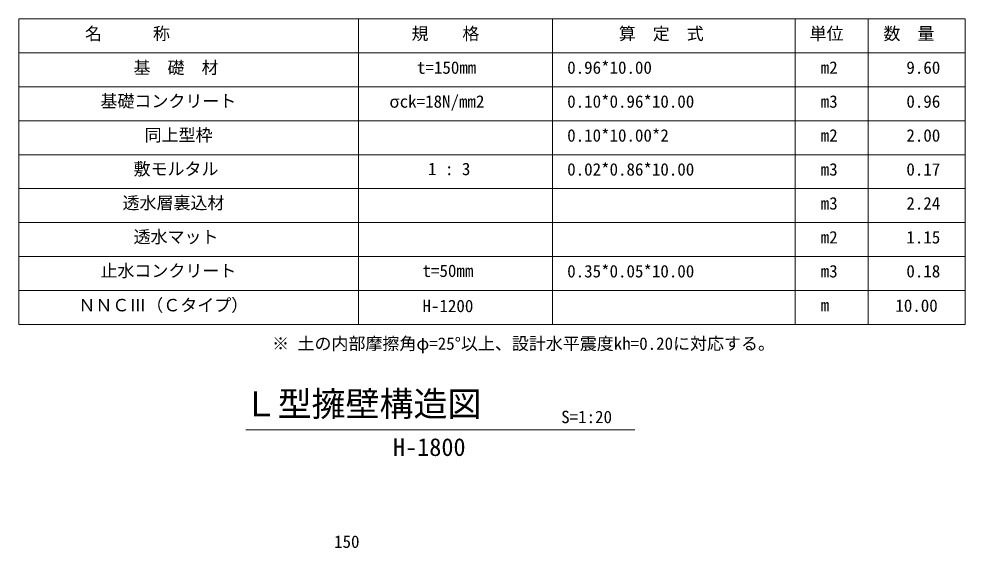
# Model space of a CAD drawing. Units: millimetres, scale not verified, with parts at other scales. Extents: x 0 to 252300, y 59400 to 118800.
# Drawn here: x 29528 to 49028, y 88738 to 99652 of the extents above; entities that cross this region are included whole.
import ezdxf
from ezdxf.enums import TextEntityAlignment as Align

# ---------------------------------------------------------------- set-up
doc = ezdxf.new("R2010")
doc.units = ezdxf.units.MM
doc.header["$LTSCALE"] = 300
for name, color, linetype, lineweight in [('D-MTR-FRAM', 7, 'Continuous', 18), ('D-STR-DIM', 7, 'Continuous', 18), ('D-TTL-LINE', 7, 'Continuous', 18)]:
    doc.layers.add(name, color=color, linetype=linetype, lineweight=lineweight)
doc.layers.add('D-MTR-TXT', color=1, linetype='Continuous')
doc.layers.add('D-TTL-TXT', color=1, linetype='Continuous')
doc.styles.add('ＭＳ ゴシック', font='')
doc.styles.get('ＭＳ ゴシック').set_extended_font_data('MS Gothic')

msp = doc.modelspace()

# ---------------------------------------------------------------- linework, layer by layer
at = {"layer": 'D-MTR-FRAM'}
for p, q in [((29527.9, 99652.3), (49027.9, 99652.3)), ((29527.9, 93352.3), (29527.9, 99652.3)), ((36527.9, 93352.3), (36527.9, 99652.3)), ((40527.9, 93352.3), (40527.9, 99652.3)), ((45527.9, 93352.3), (45527.9, 99652.3)), ((47027.9, 93352.3), (47027.9, 99652.3)), ((47027.9, 93352.3), (47027.9, 99652.3)), ((49027.9, 99652.3), (49027.9, 93352.3)), ((29527.9, 98952.3), (49027.9, 98952.3)), ((29527.9, 98252.3), (49027.9, 98252.3)), ((29527.9, 97552.3), (49027.9, 97552.3)), ((29527.9, 96852.3), (49027.9, 96852.3)), ((29527.9, 96152.3), (49027.9, 96152.3)), ((29527.9, 95452.3), (49027.9, 95452.3)), ((29527.9, 94752.3), (49027.9, 94752.3)), ((29527.9, 94052.3), (49027.9, 94052.3)), ((29527.9, 93352.3), (49027.9, 93352.3))]:
    msp.add_line(p, q, dxfattribs=at)
at = {"layer": 'D-TTL-LINE'}
msp.add_line((34204, 91174.2), (42223.3, 91174.2), dxfattribs=at)

# ---------------------------------------------------------------- texts
at = {"layer": 'D-MTR-TXT', "style": 'ＭＳ ゴシック'}
for s, p in [('名\u3000\u3000\u3000称', (30890.9, 99143.7)), ('規\u3000\u3000格', (37618.3, 99143.7)), ('算\u3000定\u3000式', (41890.9, 99143.7)), ('単位', (45823.1, 99143.7)), ('数\u3000量', (47345.7, 99143.7)), ('基\u3000礎\u3000材', (31890.9, 98443.7)), ('t=150mm', (37732, 98443.7)), ('0.96*10.00', (40827.9, 98443.7)), ('m2', (46052.9, 98443.7)), ('9.60', (47818.3, 98443.7)), ('基礎コンクリート', (31208.6, 97752.7)), ('σck=18N/mm2', (37163.4, 97743.7)), ('0.10*0.96*10.00', (40827.9, 97743.7)), ('m3', (46052.9, 97743.7)), ('0.96', (47818.3, 97743.7)), ('同上型枠', (32118.3, 97052.7)), ('0.10*10.00*2', (40827.9, 97043.7)), ('m2', (46052.9, 97043.7)), ('2.00', (47818.3, 97043.7)), ('敷モルタル', (31890.9, 96352.7)), ('1 : 3', (37959.4, 96352.7)), ('0.02*0.86*10.00', (40827.9, 96343.7)), ('m3', (46052.9, 96343.7)), ('0.17', (47818.3, 96343.7)), ('透水層裏込材', (31663.4, 95652.7)), ('m3', (46052.9, 95643.7)), ('2.24', (47818.3, 95643.7)), ('透水マット', (31890.9, 94952.7)), ('m2', (46052.9, 94943.7)), ('1.15', (47818.3, 94943.7)), ('止水コンクリート', (31208.6, 94252.7)), ('t=50mm', (37845.7, 94252.7)), ('0.35*0.05*10.00', (40827.9, 94243.7)), ('m3', (46052.9, 94243.7)), ('0.18', (47818.3, 94243.7)), ('ＮＮＣⅢ（Ｃタイプ）', (30753.8, 93543.7)), ('H-1200', (37845.7, 93527.3)), ('m', (46052.9, 93543.7)), ('10.00', (47590.9, 93534.7)), ('※ 土の内部摩擦角φ=25°以上、設計水平震度kh=0.20に対応する。', (34745.1, 92751.3))]:
    msp.add_text(s, height=256.6, dxfattribs=at).set_placement(p, align=Align.BOTTOM_LEFT)
at = {"layer": 'D-STR-DIM', "color": 1, "style": 'ＭＳ ゴシック'}
msp.add_text('150', height=256.6, dxfattribs=at).set_placement((36023.5, 88665.7), align=Align.BOTTOM_LEFT)
at = {"layer": 'D-TTL-TXT', "style": 'ＭＳ ゴシック'}
for s, height, p in [('Ｌ型擁壁構造図', 513.2, (34159.6, 91302.1)), ('S=1:20', 256.6, (40704, 91238.1)), ('H-1800', 366.6, (37237.1, 90528.7))]:
    msp.add_text(s, height=height, dxfattribs=at).set_placement(p, align=Align.BOTTOM_LEFT)

doc.saveas('drawing.dxf')
